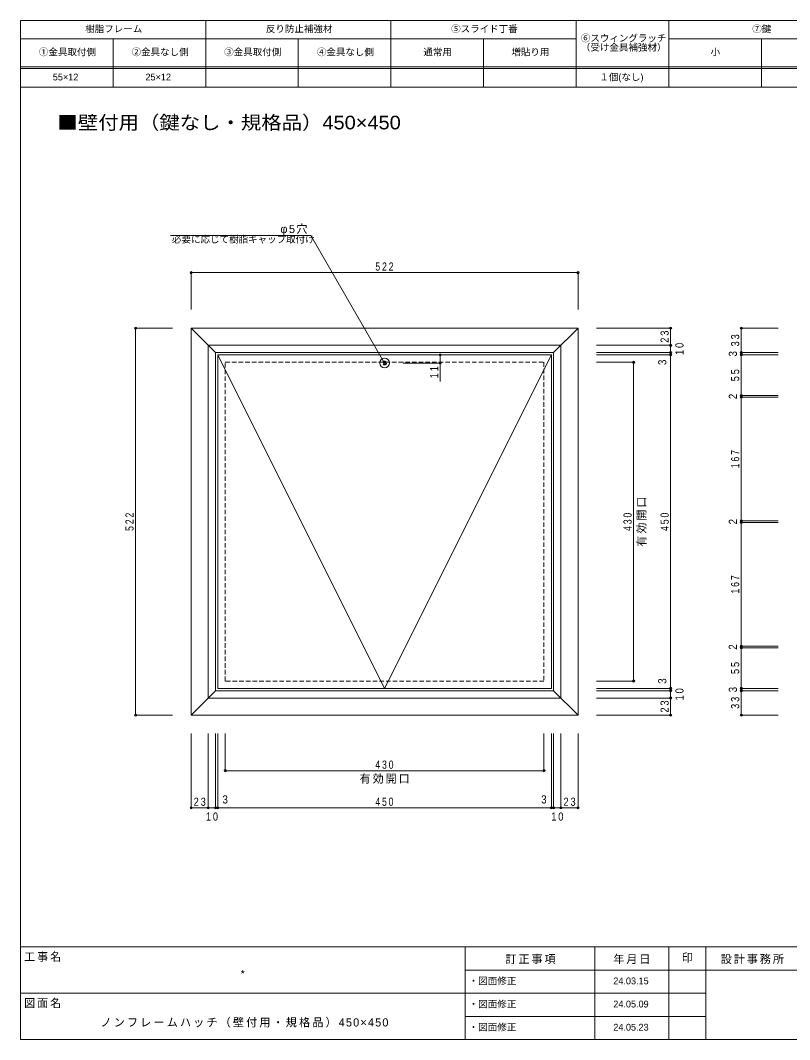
# Model space of a CAD drawing. Units: millimetres at full size, sheet at 1:5. Extents: x -1000 to 1000, y -688 to 688.
# Drawn here: x -1000 to 38, y -688 to 688 of the extents above; entities that cross this region are included whole.
import ezdxf
from ezdxf.enums import TextEntityAlignment as Align

# ---------------------------------------------------------------- set-up
doc = ezdxf.new("R2010")
doc.units = ezdxf.units.MM
doc.header["$LTSCALE"] = 5
doc.header["$PDMODE"] = 32
doc.header["$PDSIZE"] = 3
doc.linetypes.add('DASHED1', pattern=[1.8, 1.2, -0.6])
for name, color, linetype, lineweight in [('2-0_ＫＢ製品', 7, 'Continuous', 9), ('2-3_寸法', 4, 'Continuous', 9), ('2-4_引出線字', 4, 'Continuous', 9), ('2-5_文字', 7, 'Continuous', 9), ('2-8_他製品', 7, 'Continuous', 9), ('2-A_ベース', 3, 'Continuous', 9), ('F-0_図面枠', 6, 'Continuous', 9), ('F-5_F-5ﾚｲﾔ', 7, 'Continuous', 9)]:
    doc.layers.add(name, color=color, linetype=linetype, lineweight=lineweight)
doc.styles.add('HGｺﾞｼｯｸM', font='')
doc.styles.add('ＭＳ ゴシック', font='')
doc.styles.get('HGｺﾞｼｯｸM').set_extended_font_data('HGｺﾞｼｯｸM')
doc.styles.get('ＭＳ ゴシック').set_extended_font_data('MS Gothic')

msp = doc.modelspace()

# ---------------------------------------------------------------- linework, layer by layer
at = {"layer": '2-0_ＫＢ製品', "color": 2}
for p, q in [((-733.597, 236.25), (-283.597, 236.25)), ((-733.597, 236.25), (-733.597, -213.75)), ((-733.597, 236.25), (-508.597, -213.75)), ((-508.597, -213.75), (-283.597, 236.25)), ((-283.597, -213.75), (-283.597, 236.25)), ((-733.597, -213.75), (-283.597, -213.75))]:
    msp.add_line(p, q, dxfattribs=at)
at = {"layer": '2-0_ＫＢ製品', "color": 2, "linetype": 'DASHED1'}
msp.add_circle((-508.597, 225.25), 2.5, dxfattribs=at)
at = {"layer": '2-3_寸法'}
for p, q in [((-247.597, 347.25), (-769.597, 347.25)), ((-769.597, 347.25), (-769.597, 297.25)), ((-247.597, 347.25), (-247.597, 297.25)), ((-844.597, -249.75), (-844.597, 272.25)), ((-844.597, 272.25), (-794.597, 272.25)), ((-122.597, 272.25), (-222.597, 272.25)), ((-122.597, 249.25), (-122.597, 272.25)), ((-27.403, 272.25), (-27.403, 239.25)), ((-27.403, 272.25), (22.597, 272.25)), ((-122.597, 249.25), (-222.597, 249.25)), ((-122.597, 239.25), (-122.597, 249.25)), ((-433.597, 236.25), (-483.597, 236.25)), ((-433.597, 236.25), (-433.597, 200.25)), ((-122.597, 239.25), (-222.597, 239.25)), ((-122.597, 236.25), (-222.597, 236.25)), ((-122.597, 236.25), (-122.597, 239.25)), ((-122.597, 236.25), (-122.597, -213.75)), ((-27.403, 239.25), (22.597, 239.25)), ((-27.403, 239.25), (-27.403, 236.25)), ((-27.403, 236.25), (22.597, 236.25)), ((-27.403, 236.25), (-27.403, 181.25)), ((-433.597, 225.25), (-483.597, 225.25)), ((-172.597, 226.25), (-222.597, 226.25)), ((-172.597, 226.25), (-172.597, -203.75)), ((-27.403, 181.25), (22.597, 181.25)), ((-27.403, 181.25), (-27.403, 179.25)), ((-27.403, 179.25), (22.597, 179.25)), ((-27.403, 179.25), (-27.403, 12.25)), ((-27.403, 12.25), (22.597, 12.25)), ((-27.403, 12.25), (-27.403, 10.25)), ((-27.403, 10.25), (22.597, 10.25)), ((-27.403, 10.25), (-27.403, -156.75)), ((-27.403, -156.75), (22.597, -156.75)), ((-27.403, -156.75), (-27.403, -158.75)), ((-27.403, -158.75), (22.597, -158.75)), ((-27.403, -158.75), (-27.403, -213.75)), ((-172.597, -203.75), (-222.597, -203.75)), ((-122.597, -213.75), (-222.597, -213.75)), ((-122.597, -216.75), (-222.597, -216.75)), ((-122.597, -216.75), (-122.597, -213.75)), ((-122.597, -226.75), (-122.597, -216.75)), ((-27.403, -213.75), (22.597, -213.75)), ((-27.403, -213.75), (-27.403, -216.75)), ((-27.403, -216.75), (22.597, -216.75)), ((-27.403, -216.75), (-27.403, -249.75)), ((-122.597, -226.75), (-222.597, -226.75)), ((-122.597, -249.75), (-122.597, -226.75)), ((-844.597, -249.75), (-794.597, -249.75)), ((-122.597, -249.75), (-222.597, -249.75)), ((-27.403, -249.75), (22.597, -249.75)), ((-769.597, -374.75), (-769.597, -274.75)), ((-746.597, -374.75), (-746.597, -274.75)), ((-736.597, -374.75), (-736.597, -274.75)), ((-733.597, -374.75), (-733.597, -274.75)), ((-723.597, -324.75), (-723.597, -274.75)), ((-293.597, -324.75), (-293.597, -274.75)), ((-283.597, -374.75), (-283.597, -274.75)), ((-280.597, -374.75), (-280.597, -274.75)), ((-270.597, -374.75), (-270.597, -274.75)), ((-247.597, -374.75), (-247.597, -274.75)), ((-723.597, -324.75), (-293.597, -324.75)), ((-746.597, -374.75), (-769.597, -374.75)), ((-736.597, -374.75), (-746.597, -374.75)), ((-733.597, -374.75), (-736.597, -374.75)), ((-733.597, -374.75), (-283.597, -374.75)), ((-280.597, -374.75), (-283.597, -374.75)), ((-270.597, -374.75), (-280.597, -374.75)), ((-247.597, -374.75), (-270.597, -374.75))]:
    msp.add_line(p, q, dxfattribs=at)
for p in [(-769.597, 347.25), (-247.597, 347.25), (-844.597, 272.25), (-122.597, 272.25), (-27.403, 272.25), (-122.597, 249.25), (-433.597, 236.25), (-122.597, 239.25), (-122.597, 236.25), (-27.403, 239.25), (-27.403, 236.25), (-433.597, 225.25), (-172.597, 226.25), (-27.403, 181.25), (-27.403, 179.25), (-27.403, 12.25), (-27.403, 10.25), (-27.403, -156.75), (-27.403, -158.75), (-172.597, -203.75), (-122.597, -213.75), (-122.597, -216.75), (-27.403, -213.75), (-27.403, -216.75), (-122.597, -226.75), (-844.597, -249.75), (-122.597, -249.75), (-27.403, -249.75), (-723.597, -324.75), (-293.597, -324.75), (-769.597, -374.75), (-746.597, -374.75), (-736.597, -374.75), (-733.597, -374.75), (-283.597, -374.75), (-280.597, -374.75), (-270.597, -374.75), (-247.597, -374.75)]:
    msp.add_point(p, dxfattribs=at)
at = {"layer": '2-4_引出線字'}
for p in [(-797.313, 397.25), (-508.597, 225.25)]:
    msp.add_line(p, (-607.901, 397.25), dxfattribs=at)
msp.add_point((-508.597, 225.25), dxfattribs=at)
at = {"layer": '2-8_他製品'}
msp.add_circle((-508.597, 225.25), 6.5, dxfattribs=at)
at = {"layer": '2-A_ベース'}
for p, q in [((-769.597, 272.25), (-736.597, 239.25)), ((-769.597, 272.25), (-247.597, 272.25)), ((-769.597, -249.75), (-769.597, 272.25)), ((-247.597, 272.25), (-280.597, 239.25)), ((-247.597, 272.25), (-247.597, -249.75)), ((-746.597, 249.25), (-270.597, 249.25)), ((-746.597, -226.75), (-746.597, 249.25)), ((-270.597, 249.25), (-270.597, -226.75)), ((-736.597, 239.25), (-280.597, 239.25)), ((-736.597, -216.75), (-736.597, 239.25)), ((-280.597, 239.25), (-280.597, -216.75)), ((-769.597, -249.75), (-736.597, -216.75)), ((-280.597, -216.75), (-736.597, -216.75)), ((-247.597, -249.75), (-280.597, -216.75)), ((-270.597, -226.75), (-746.597, -226.75)), ((-247.597, -249.75), (-769.597, -249.75))]:
    msp.add_line(p, q, dxfattribs=at)
at = {"layer": '2-A_ベース', "linetype": 'DASHED1'}
for p, q in [((-723.597, -203.75), (-723.597, 226.25)), ((-723.597, 226.25), (-293.597, 226.25)), ((-293.597, 226.25), (-293.597, -203.75)), ((-293.597, -203.75), (-723.597, -203.75))]:
    msp.add_line(p, q, dxfattribs=at)
at = {"layer": 'F-0_図面枠'}
for p, q in [((-1000, -687.5), (-1000, 687.5)), ((-1000, 687.5), (1000, 687.5)), ((1000, -562.5), (-1000, -562.5)), ((-400, -562.5), (-400, -687.5)), ((-225, -562.5), (-225, -687.5)), ((-125, -562.5), (-125, -687.5)), ((-75, -562.5), (-75, -687.5)), ((300, -593.75), (-400, -593.75)), ((-75, -625), (-1000, -625)), ((-75, -656.25), (-400, -656.25)), ((1000, -687.5), (-1000, -687.5))]:
    msp.add_line(p, q, dxfattribs=at)
at = {"layer": 'F-5_F-5ﾚｲﾔ'}
for p, q in [((-750, 687.5), (-750, 597.5)), ((-500, 687.5), (-500, 597.5)), ((-250, 687.5), (-250, 597.5)), ((-125, 687.5), (-125, 597.5)), ((-1000, 662.5), (-250, 662.5)), ((-875, 662.5), (-875, 597.5)), ((-625, 662.5), (-625, 597.5)), ((-375, 662.5), (-375, 597.5)), ((-125, 662.5), (125, 662.5)), ((0, 662.5), (0, 597.5)), ((-1000, 625), (750, 625)), ((-1000, 622.5), (750, 622.5)), ((-1000, 597.5), (1000, 597.5))]:
    msp.add_line(p, q, dxfattribs=at)

# ---------------------------------------------------------------- texts
at = {"layer": '2-3_寸法', "color": 7, "style": 'HGｺﾞｼｯｸM', "width": 0.9}
for s, p in [('3', (-29.903, 234)), ('3', (-125.097, 222.5)), ('2', (-29.903, 176.5)), ('2', (-29.903, 7.5)), ('2', (-29.903, -161.5)), ('3', (-125.097, -207.5)), ('3', (-29.903, -219))]:
    msp.add_text(s, height=11, rotation=90, dxfattribs=at).set_placement(p, align=Align.BOTTOM_LEFT)
for p in [(-727.347, -372.25), (-297.347, -372.25)]:
    msp.add_text('3', height=11, dxfattribs=at).set_placement(p, align=Align.BOTTOM_LEFT)
at = {"layer": '2-3_寸法', "color": 7, "char_height": 11, "attachment_point": 7, "style": 'HGｺﾞｼｯｸM'}
for s, insert in [('\\T1.38;\\W0.8;522', (-521.097, 349.75)), ('\\T1.38;\\W0.8;430', (-521.097, -322.25)), ('\\T1.17;有効開口', (-542.347, -342.25)), ('\\T1.36;\\W0.85;23', (-766.222, -372.25)), ('\\T1.37;\\W0.8;450', (-521.097, -372.25)), ('\\T1.36;\\W0.85;23', (-267.222, -372.25)), ('\\T1.36;\\W0.85;10', (-749.722, -392.25)), ('\\T1.36;\\W0.85;10', (-283.722, -392.25))]:
    msp.add_mtext(s, dxfattribs=dict(at, insert=insert))
at = {"layer": '2-3_寸法', "color": 7, "char_height": 11, "attachment_point": 7, "rotation": 90, "style": 'HGｺﾞｼｯｸM'}
for s, insert in [('\\T1.36;\\W0.85;23', (-125.097, 252.625)), ('\\T1.36;\\W0.85;33', (-29.903, 247.625)), ('\\T1.36;\\W0.85;10', (-105.097, 236.125)), ('\\T1.36;\\W0.85;11', (-436.097, 204.625)), ('\\T1.36;\\W0.85;55', (-29.903, 200.625)), ('\\T1.38;\\W0.8;167', (-29.903, 83.25)), ('\\T1.17;有効開口', (-155.097, -22.5)), ('\\T1.38;\\W0.8;522', (-847.097, -1.25)), ('\\T1.38;\\W0.8;430', (-175.097, -1.25)), ('\\T1.38;\\W0.8;450', (-125.097, -1.25)), ('\\T1.38;\\W0.8;167', (-29.903, -85.75)), ('\\T1.36;\\W0.85;55', (-29.903, -194.375)), ('\\T1.36;\\W0.85;10', (-105.097, -229.875)), ('\\T1.36;\\W0.85;23', (-125.097, -246.375)), ('\\T1.36;\\W0.85;33', (-29.903, -241.375))]:
    msp.add_mtext(s, dxfattribs=dict(at, insert=insert))
at = {"layer": '2-5_文字', "style": 'HGｺﾞｼｯｸM'}
msp.add_text('必要に応じて樹脂キャップ取付け', height=9.164, dxfattribs=at).set_placement((-795.401, 384.75), align=Align.BOTTOM_LEFT)
at = {"layer": '2-5_文字', "insert": (-649.151, 397.25), "char_height": 11, "attachment_point": 7, "style": 'HGｺﾞｼｯｸM'}
msp.add_mtext('\\T1.21;φ5穴', dxfattribs=at)
at = {"layer": 'F-5_F-5ﾚｲﾔ'}
for s, height, style, p in [('樹脂フレーム', 9.164, 'HGｺﾞｼｯｸM', (-912.5, 668.75)), ('反り防止補強材', 9.164, 'HGｺﾞｼｯｸM', (-668.75, 668.75)), ('⑤スライド丁番', 9.164, 'HGｺﾞｼｯｸM', (-418.75, 668.75)), ('⑦鍵', 9.164, 'HGｺﾞｼｯｸM', (-12.5, 668.75)), ('⑥スウィングラッチ', 9.164, 'HGｺﾞｼｯｸM', (-243.75, 656.25)), ('①金具取付側', 9.164, 'HGｺﾞｼｯｸM', (-975, 637.5)), ('②金具なし側', 9.164, 'HGｺﾞｼｯｸM', (-850, 637.5)), ('③金具取付側', 9.164, 'HGｺﾞｼｯｸM', (-725, 637.5)), ('④金具なし側', 9.164, 'HGｺﾞｼｯｸM', (-600, 637.5)), ('通常用', 9.164, 'HGｺﾞｼｯｸM', (-456.25, 637.5)), ('増貼り用', 9.164, 'HGｺﾞｼｯｸM', (-337.5, 637.5)), ('（受け金具補強材）', 9.164, 'HGｺﾞｼｯｸM', (-243.75, 643.75)), ('小', 9.164, 'HGｺﾞｼｯｸM', (-68.75, 637.5)), ('55×12', 9.164, 'HGｺﾞｼｯｸM', (-956.25, 603.75)), ('25×12', 9.164, 'HGｺﾞｼｯｸM', (-831.25, 603.75)), ('１個(なし)', 9.164, 'HGｺﾞｼｯｸM', (-218.75, 603.75)), ('印', 11, 'ＭＳ ゴシック', (-107.5, -585.625)), ('*', 11, 'ＭＳ ゴシック', (-703.75, -608.75)), ('・図面修正', 9.164, 'HGｺﾞｼｯｸM', (-395, -615.625)), ('24.03.15', 9.164, 'HGｺﾞｼｯｸM', (-200, -615.625)), ('・図面修正', 9.164, 'HGｺﾞｼｯｸM', (-395, -646.875)), ('24.05.09', 9.164, 'HGｺﾞｼｯｸM', (-200, -646.875)), ('・図面修正', 9.164, 'HGｺﾞｼｯｸM', (-395, -678.125)), ('24.05.23', 9.164, 'HGｺﾞｼｯｸM', (-200, -678.125))]:
    msp.add_text(s, height=height, dxfattribs=dict(at, style=style)).set_placement(p, align=Align.BOTTOM_LEFT)
at = {"layer": 'F-5_F-5ﾚｲﾔ', "color": 2, "style": 'HGｺﾞｼｯｸM', "width": 1.1}
msp.add_text('■壁付用（鍵なし・規格品）450×450', height=18.33, dxfattribs=at).set_placement((-950, 535), align=Align.BOTTOM_LEFT)
at = {"layer": 'F-5_F-5ﾚｲﾔ', "char_height": 11, "attachment_point": 7}
for s, insert, style in [('\\T1.17;工事名', (-995, -582.5), 'ＭＳ ゴシック'), ('\\T1.17;訂正事項', (-345.561, -585.625), 'ＭＳ ゴシック'), ('\\T1.17;年月日', (-200, -585.625), 'ＭＳ ゴシック'), ('\\T1.17;設計事務所', (-55, -585.625), 'ＭＳ ゴシック'), ('\\T1.17;図面名', (-995, -645), 'ＭＳ ゴシック'), ('\\T1.19;ノンフレームハッチ（壁付用・規格品）450×450', (-891.875, -671.25), 'HGｺﾞｼｯｸM')]:
    msp.add_mtext(s, dxfattribs=dict(at, insert=insert, style=style))

doc.saveas('drawing.dxf')
